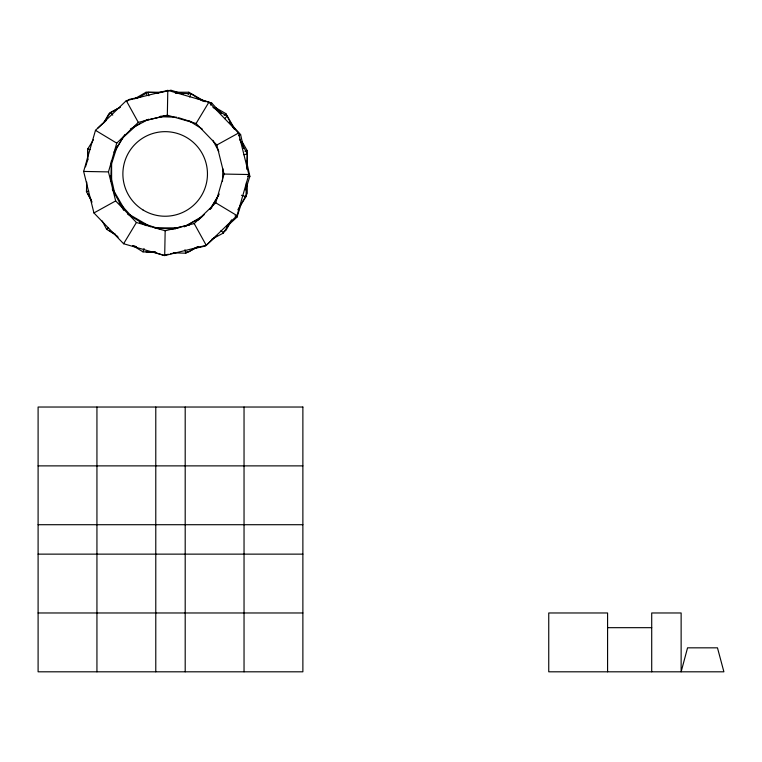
<?xml version="1.0" encoding="UTF-8"?>
<svg xmlns="http://www.w3.org/2000/svg" width="762" height="762" viewBox="0 0 762 762"><rect width="100%" height="100%" fill="white"/><g stroke="black" fill="none" stroke-linecap="round" stroke-linejoin="round"><path stroke-width="1.14" d="M164.697 255.584L206.216 245.297L237.02 215.627L248.86 174.527L238.563 133.017L208.893 102.213L167.802 90.373L126.292 100.66L95.488 130.331L83.639 171.431L93.936 212.941L123.606 243.745L164.697 255.584L165.163 230.772L194.205 223.571L215.76 202.816L224.038 174.06L216.837 145.018L196.082 123.473L167.335 115.186L138.293 122.387L116.748 143.142L108.461 171.898L115.662 200.93L136.417 222.485L165.163 230.772M167.335 115.186L167.802 90.373M92.069 202.111L86.449 191.633L86.754 182.137M87.459 159.572L87.792 148.885L93.431 139.798M110.766 181.366L111.414 160.668M222.475 181.423L222.875 168.773M237.849 209.779L245.993 196.653L246.44 182.404M246.85 169.345L247.336 153.905L239.478 139.246M188.204 94.526L188.824 92.24L175.755 92.24M154.886 252.241L143.008 251.87L144.037 248.469M189.748 97.069L190.776 93.678L202.892 101.184M85.496 166.859L88.001 158.934M110.966 165.821L117.196 146.066M226.505 226.762L237.011 217.122L241.297 203.53M245.593 189.929L249.879 176.336L246.536 161.258M103.67 122.882L109.014 113.624L120.329 107.09M114.481 152.105L123.111 137.15M211.76 206.94L219.237 193.986M230.019 223.266L225.857 230.467L223.799 231.658M239.525 206.807L247.24 193.434L247.24 183.928M123.606 243.745L136.417 222.485M196.082 123.473L208.893 102.213M104.07 122.634L110.328 112.538L119.758 107.49M113.986 152.152L124.901 134.55M210.102 209.036L218.589 195.348M211.931 239.173L223.457 233.001L231.591 219.875M210.455 105.042L211.722 103.051L221.351 113.557M224.19 115.291L225.857 113.624L215.57 107.68M102.175 220.951L106.661 229.333L108.385 227.714M224.533 118.643L227.124 116.215L233.858 128.778M97.65 128.34L102.899 123.52M104.651 121.92L106.404 120.31M127.425 101.051L129.178 99.441L140.78 96.869M121.129 139.341L137.246 124.568M198.263 220.113L204.197 214.674M210.141 209.226L211.836 207.674M216.865 235.582L205.483 246.021L193.881 248.593M134.731 98.774L146.047 92.24L162.687 92.24M134.541 126.568L140.513 123.12M142.513 121.968L144.504 120.815M185.385 226.152L202.33 216.37M197.053 247.107L188.824 251.851L186.442 251.851M93.936 212.941L115.662 200.93M216.837 145.018L238.563 133.017M136.512 98.508L148.028 92.326L158.715 92.669M130.369 129.007L148.619 119.215M184.147 226.866L200.377 218.17M173.888 252.841L185.757 253.213L198.32 246.478M238.525 135.674L240.621 134.579L243.707 148.495M244.964 151.276L247.24 150.666L241.897 141.399M86.449 191.633L88.754 191.1M243.878 154.715L247.336 153.905M157.02 93.269L170.936 90.192L183.394 94.117M145.132 120.463L164.23 116.234M171.545 228.981L189.528 225M168.364 254.251L163.725 255.28L152.4 251.708M170.688 253.736L175.327 252.708M160.534 116.215L168.583 116.215M154.781 227.876L178.946 227.876M146.047 251.851L155.553 251.851M38.1 465.877L302.876 465.877M38.1 524.713L302.876 524.713M38.1 554.136L302.876 554.136M38.1 612.972L302.876 612.972M607.581 627.678L651.71 627.678M83.639 171.431L108.461 171.898M224.038 174.06L248.86 174.527M175.336 93.193L190.776 93.678M159.448 116.681L176.698 117.224M155.934 228.286L175.489 228.895M247.517 176.232L249.879 176.336M87.792 148.885L90.059 149.571M241.459 195.282L245.993 196.653M196.996 98.403L211.722 103.051M178.632 117.758L191.805 121.91M139.57 222.523L160.42 229.095M133.131 245.631L136.531 246.707M188.824 92.24L205.283 101.746M129.559 214.646L150.485 226.724M109.014 230.467L115.186 234.039M95.488 130.331L116.748 143.142M215.76 202.816L237.02 215.627M212.989 107.452L227.124 116.215M189.462 121.072L202.178 128.959M127.692 214.16L146.275 225.676M106.661 229.333L115.748 234.963M132.912 245.612L143.008 251.87M235.02 215.856L237.011 217.122M110.328 112.538L112.757 115.129M221.028 230.419L223.457 233.001M229.381 122.32L240.621 134.579M119.167 202.816L132.388 217.237M116.519 235.41L118.12 237.163M225.857 113.624L234.772 129.054M113.909 190.995L124.263 208.931M87.63 193.434L91.192 199.606M126.292 100.66L138.293 122.387M194.205 223.571L206.216 245.297M212.836 140.303L218.818 151.457M112.252 189.014L123.673 210.312M146.047 92.24L146.666 94.526M148.028 92.326L148.838 95.783M184.947 249.755L185.757 253.213M110.833 175.832L115.062 194.929M651.71 671.808L651.71 612.972L681.133 612.972L681.133 671.808L687.553 647.833L717.471 647.833L723.9 671.808L548.745 671.808L548.745 612.972L607.581 612.972L607.581 671.808M247.24 150.666L247.24 164.916M244.04 407.032L244.04 671.808M185.195 407.032L185.195 671.808M155.781 407.032L155.781 671.808M111.604 163.992L111.604 178.956M96.936 407.032L96.936 671.808M87.63 150.666L87.63 160.163M302.876 407.032L38.1 407.032L38.1 671.808L302.876 671.808L302.876 407.032M142.999 209.96A42.291 42.291 0 0 0 207.445 175.127A42.291 42.291 0 0 0 145.056 136.741A42.291 42.291 0 0 0 142.999 209.96"/></g></svg>
